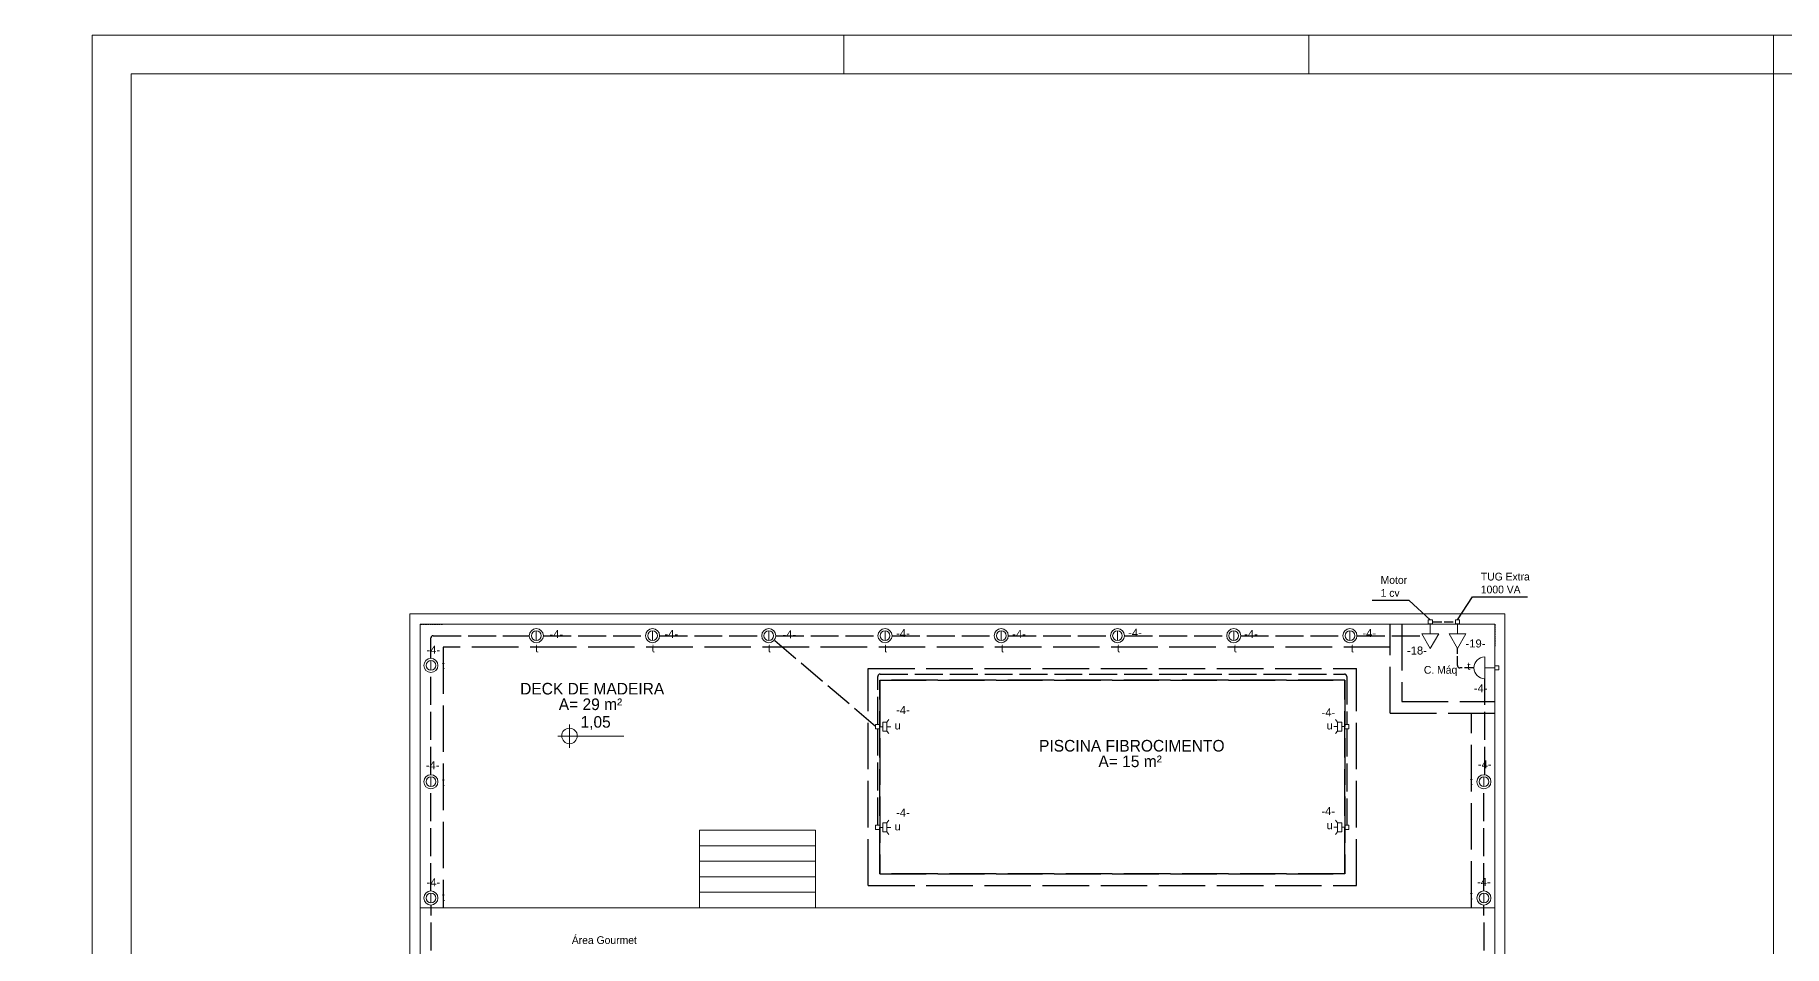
# Model space of a CAD drawing. Header units: millimetres. Extents: x -3501 to 2443, y -1417 to 2787.
# Drawn here: x -3501 to -1244, y 1612 to 2787 of the extents above; entities that cross this region are included whole.
import ezdxf

# ---------------------------------------------------------------- set-up
doc = ezdxf.new("R2010")
doc.units = ezdxf.units.MM
doc.linetypes.add('ACAD_ISO02W100', pattern=[15, 12, -3])
doc.linetypes.add('HIDDEN', pattern=[0.375, 0.25, -0.125])
for name, color, linetype, lineweight in [('Cortes', 7, 'HIDDEN', 30), ('EL-ELETRODUTOS-ALV', 5, 'Continuous', 30), ('EL-SIMB-P-CIRC', 1, 'Continuous', 20), ('Eletroduto', 160, 'Continuous', 30), ('Pontos Elétricos', 1, 'Continuous', 20), ('TXT e CIRCUITOS', 7, 'Continuous', 30)]:
    doc.layers.add(name, color=color, linetype=linetype, lineweight=lineweight)
doc.layers.add('Line', color=7, linetype='Continuous', plot=False)
doc.layers.add('PDF_Geometry', color=7, linetype='Continuous')
doc.layers.add('Texto', color=7, linetype='Continuous')
doc.styles.add('PDF Bahnschrift', font='bahnschrift.ttf')
doc.styles.add('txt 2mm', font='arial.ttf', dxfattribs={"height": 100})

# ---------------------------------------------------------------- blocks, each defined once
blk = doc.blocks.new('lumina subaquatica 12v')
at = {"layer": 'EL-SIMB-P-CIRC'}
for p, q in [((138139, 43762), (138171, 43736)), ((138288, 43736), (138171, 43736)), ((138288, 43736), (138171, 43736)), ((138171, 43736), (138171, 43683)), ((138288, 43683), (138171, 43683)), ((138288, 43683), (138171, 43683)), ((138256, 43645), (138203, 43645)), ((138203, 43645), (138203, 43591)), ((138256, 43645), (138203, 43645)), ((138203, 43645), (138203, 43591)), ((138203, 43591), (138256, 43591)), ((138203, 43591), (138256, 43591)), ((138230, 43736), (138230, 43786)), ((138230, 43683), (138230, 43645)), ((138230, 43683), (138230, 43645)), ((138256, 43591), (138256, 43645)), ((138256, 43591), (138256, 43645)), ((138320, 43762), (138288, 43736)), ((138288, 43736), (138288, 43683))]:
    blk.add_line(p, q, dxfattribs=at)
blk = doc.blocks.new('splot')
at = {"layer": 'EL-SIMB-P-CIRC', "ltscale": 3}
blk.add_line((132640, 68732.5), (132640, 68607.5), dxfattribs=at)
blk.add_circle((132640, 68670), 90.6, dxfattribs=at)
at = {"layer": 'EL-SIMB-P-CIRC', "color": 1}
blk.add_circle((132640, 68670), 62.5, dxfattribs=at)
blk = doc.blocks.new('spot')
at = {"layer": 'EL-SIMB-P-CIRC'}
blk.add_blockref('splot', (0, 0), dxfattribs=at)
blk = doc.blocks.new('tom baixa')
at = {"layer": 'EL-SIMB-P-CIRC', "color": 1}
for p, q in [((138071, 40020), (138071, 40073)), ((138071, 40073), (138124, 40073)), ((138124, 40020), (138071, 40020)), ((138124, 40073), (138124, 40020)), ((138252, 40046), (138124, 40046)), ((138252, 40155), (138440, 40046)), ((138252, 39938), (138252, 40155)), ((138440, 40046), (138252, 39938))]:
    blk.add_line(p, q, dxfattribs=at)
blk = doc.blocks.new('caixa arandela')
at = {"layer": 'EL-SIMB-P-CIRC', "color": 1}
for p, q in [((137999, 42476), (137999, 42530)), ((137999, 42530), (138052, 42530)), ((138052, 42476), (137999, 42476)), ((138052, 42530), (138052, 42476)), ((138180, 42503), (138052, 42503)), ((138180, 42644), (138180, 42362))]:
    blk.add_line(p, q, dxfattribs=at)
blk.add_arc((138180, 42503), 141, 270, 90, dxfattribs=at)

msp = doc.modelspace()

# ---------------------------------------------------------------- linework, layer by layer
at = {"layer": 'Cortes', "linetype": 'HIDDEN'}
for p, q in [((-3003.9, 2027.3), (-2973.9, 2027.3)), ((-1617.1, 2027.3), (-1617.1, 1997.3))]:
    msp.add_line(p, q, dxfattribs=at)
at = {"layer": 'Cortes', "linetype": 'ACAD_ISO02W100', "ltscale": 5}
for p, q in [((-1752, 1912.3), (-1752, 2027.3)), ((-1737, 2027.3), (-1737, 1927.3)), ((-1752, 1997.3), (-2973.9, 1997.3)), ((-2973.9, 1997.3), (-2973.9, 1661.4)), ((-2425.6, 1690), (-2425.6, 1970)), ((-2425.6, 1970), (-1795.6, 1970)), ((-1795.6, 1690), (-1795.6, 1970)), ((-1737, 1927.3), (-1617.1, 1927.3)), ((-1752, 1912.3), (-1617.1, 1912.3)), ((-1647.1, 1661.4), (-1647.1, 1912.3)), ((-2425.6, 1690), (-1795.6, 1690))]:
    msp.add_line(p, q, dxfattribs=at)
for points in [[(-2410.6, 1705), (-2410.6, 1955), (-1810.6, 1955), (-1810.6, 1705)], [(-2410.6, 1705), (-1810.6, 1705), (-1810.6, 1955), (-2410.6, 1955)]]:
    msp.add_lwpolyline(points, close=True, dxfattribs=at)
at = {"layer": 'Eletroduto', "linetype": 'ACAD_ISO02W100', "ltscale": 3}
for points in [[(-2989.9, 1983.7), (-2989.9, 2009.3, -0.414214), (-2986.9, 2012.3), (-2863.4, 2012.3)], [(-2413.3, 1897.6), (-2413.3, 1959.6, -0.414214), (-2410.3, 1962.6), (-1811, 1962.6, -0.414214), (-1808, 1959.6), (-1808, 1897.6)]]:
    msp.add_lwpolyline(points, format="xyb", dxfattribs=at)
for points in [[(-2844.9, 2012.3), (-2713, 2012.3)], [(-2694.9, 2012.3), (-2563, 2012.3)], [(-2544.8, 2012.3), (-2413, 2012.3)], [(-2394.9, 2012.3), (-2263, 2012.3)], [(-2244.9, 2012.3), (-2113, 2012.3)], [(-2094.9, 2012.3), (-1963, 2012.3)], [(-1944.9, 2012.3), (-1813, 2012.3)], [(-1794.9, 2012.3), (-1709.8, 2012.3)], [(-2416, 1895), (-2547, 2006.5)], [(-2989.9, 1833), (-2989.9, 1964.9)], [(-1630, 1832.9), (-1629.9, 1956.7)], [(-2413.3, 1767.7), (-2413.3, 1892.3)], [(-1808, 1892.3), (-1808, 1767.7)], [(-2989.9, 1683), (-2989.9, 1814.9)], [(-1631, 1683), (-1631, 1814.9)], [(-2989.6, 1471.2), (-2989.8, 1664.9)], [(-1630, 1471.3), (-1631, 1664.9)]]:
    msp.add_lwpolyline(points, dxfattribs=at)
at = {"layer": 'Eletroduto', "linetype": 'ACAD_ISO02W100'}
msp.add_lwpolyline([(-1697.5, 2030), (-1667.9, 2030)], dxfattribs=at)
msp.add_lwpolyline([(-1644, 1970.8), (-1662.2, 1970.8, -0.414214), (-1665.2, 1973.8), (-1665.2, 1995.8)], format="xyb", dxfattribs=at)
at = {"layer": 'Line'}
msp.add_line((-2410.6, 1705), (-2410.6, 1765), dxfattribs=at)
at = {"layer": 'PDF_Geometry', "lineweight": 18}
for p, q in [((-3003.9, 2027.3), (-3003.9, 1661.4)), ((-3003.9, 448.9), (-3003.9, 2027.3)), ((-3003.9, 2027.3), (-1617.1, 2027.3)), ((-1617.1, 1661.4), (-1617.1, 2027.3)), ((-1617.1, 2027.3), (-1617.1, -466)), ((-2643.5, 1661.4), (-2643.5, 1761.5)), ((-2643.5, 1761.5), (-2493.5, 1761.5)), ((-2643.5, 1676.4), (-2643.5, 1761.5)), ((-2643.5, 1761.5), (-2493.5, 1761.5)), ((-2493.5, 1761.5), (-2643.5, 1761.5)), ((-2643.5, 1761.5), (-2643.5, 1741.4)), ((-2493.5, 1761.5), (-2493.5, 1661.4)), ((-2493.5, 1761.5), (-2493.5, 1676.4)), ((-2493.5, 1741.4), (-2493.5, 1761.5)), ((-2493.5, 1741.4), (-2643.5, 1741.4)), ((-2643.5, 1741.4), (-2643.5, 1721.5)), ((-2493.5, 1741.4), (-2643.5, 1741.4)), ((-2643.5, 1741.4), (-2493.5, 1741.4)), ((-2493.5, 1721.5), (-2493.5, 1741.4)), ((-2493.5, 1721.5), (-2643.5, 1721.5)), ((-2643.5, 1721.5), (-2643.5, 1701.4)), ((-2493.5, 1721.5), (-2643.5, 1721.5)), ((-2643.5, 1721.5), (-2493.5, 1721.5)), ((-2493.5, 1701.4), (-2493.5, 1721.5)), ((-2493.5, 1701.4), (-2643.5, 1701.4)), ((-2643.5, 1701.4), (-2643.5, 1681.5)), ((-2493.5, 1701.4), (-2643.5, 1701.4)), ((-2643.5, 1701.4), (-2493.5, 1701.4)), ((-2493.5, 1681.5), (-2493.5, 1701.4)), ((-2493.5, 1681.5), (-2643.5, 1681.5)), ((-2643.5, 1681.5), (-2493.5, 1681.5)), ((-2493.5, 1681.5), (-2643.5, 1681.5)), ((-2643.5, 1681.5), (-2643.5, 1661.4)), ((-2643.5, 1661.4), (-2643.5, 1676.4)), ((-2493.5, 1661.4), (-2493.5, 1681.5)), ((-2493.5, 1676.4), (-2493.5, 1661.4)), ((-3003.9, 1661.4), (-2560.6, 1661.4)), ((-1617.1, 1661.4), (-3003.9, 1661.4)), ((-3003.9, 1661.4), (-2560.6, 1661.4)), ((-2560.6, 1661.4), (-2410.5, 1661.4)), ((-2410.5, 1661.4), (-1617.1, 1661.4)), ((-1617.1, -153), (-1617.1, 1661.4))]:
    msp.add_line(p, q, dxfattribs=at)
at = {"layer": 'PDF_Geometry', "lineweight": 9}
for points in [[(-3427, 2787.1), (2442.6, 2787.1), (2442.6, -1417.3), (-3500.9, -1417.3)], [(-2457.1, 2737.2), (-2457.1, 2787.1)], [(-1857.1, 2737.2), (-1857.1, 2787.1)], [(-1257.1, 2737.2), (-1257.1, 2787.1)]]:
    msp.add_lwpolyline(points, dxfattribs=at)
at = {"layer": 'PDF_Geometry', "lineweight": 20}
for points in [[(-3427, 2787.1), (-3427, 67.5)], [(2442.6, -1367.4), (-3376.9, -1367.4), (-3376.9, 2737.2), (2392.7, 2737.2), (2392.7, -1367.4)]]:
    msp.add_lwpolyline(points, dxfattribs=at)
at = {"layer": 'PDF_Geometry', "lineweight": 18}
for points in [[(-1257.1, 2737.2), (-1257.1, -1367.4)], [(-3017.1, 2040.4), (-1604.2, 2040.4), (-3017.1, 2040.4)], [(-1604.2, 2040.4), (-1604.2, 2027.3), (-1604.2, 2040.4)], [(-3017.1, 2027.3), (-3017.1, 448.9), (-3017.1, 2027.3)]]:
    msp.add_lwpolyline(points, dxfattribs=at)
for points in [[(-3017.1, 2027.3), (-3017.1, 2040.4)], [(-1604.2, 2027.3), (-1604.2, -153)]]:
    msp.add_lwpolyline(points, close=True, dxfattribs=at)
at = {"layer": 'Texto', "lineweight": 9}
for points in [[(-2811.1, 1867.7), (-2811.1, 1897.8)], [(-2826.2, 1882.8), (-2741.1, 1882.8)]]:
    msp.add_lwpolyline(points, dxfattribs=at)
for centre, radius, start, end in [((-2811.2, 1883), 9.94, 89.9335, 180.0665), ((-2811.3, 1883.1), 10.3, 270.7811, 359.2189)]:
    msp.add_arc(centre, radius, start, end, dxfattribs=at)
for points in [[(-2811.1, 1872.8), (-2816.6, 1872.8), (-2821.1, 1877.5), (-2821.1, 1883)], [(-2811.1, 1892.9), (-2805.6, 1892.9), (-2801, 1888.5), (-2801, 1883)]]:
    msp.add_open_spline(points, degree=3, dxfattribs=at)
at = {"layer": 'TXT e CIRCUITOS'}
for p, q in [((-1727.4, 2057.8), (-1775.4, 2057.8)), ((-1700.2, 2032.6), (-1727.4, 2057.8)), ((-1665.2, 2032.6), (-1645.9, 2062.3)), ((-1645.9, 2062.3), (-1574.8, 2062.3)), ((-1737, 2027.3), (-1737, 2012.3))]:
    msp.add_line(p, q, dxfattribs=at)

# ---------------------------------------------------------------- block references
at = {"layer": 'EL-ELETRODUTOS-ALV', "ltscale": 3, "xscale": 0.1, "yscale": 0.1, "zscale": 0.1, "rotation": 270}
for p in [(-5704.8, 15839.8), (-5669.8, 15839.8)]:
    msp.add_blockref('tom baixa', p, dxfattribs=at)
at = {"layer": 'EL-SIMB-P-CIRC', "ltscale": 3, "xscale": 0.1, "yscale": 0.1, "zscale": 0.1, "rotation": 180}
msp.add_blockref('caixa arandela', (12188.1, 6221.1), dxfattribs=at)
at = {"layer": 'Pontos Elétricos', "xscale": 0.1, "yscale": 0.1, "zscale": 0.1}
for p in [(-16117.9, -4854.7), (-15967.9, -4854.7), (-15817.9, -4854.7), (-15667.9, -4854.7), (-15517.9, -4854.7), (-15367.9, -4854.7), (-15217.9, -4854.7), (-15067.9, -4854.7), (-16253.9, -4893.1), (-16253.9, -5043.1), (-14895, -5043.1), (-16253.9, -5193.1), (-14895, -5193.1)]:
    msp.add_blockref('spot', p, dxfattribs=at)
at = {"layer": 'Pontos Elétricos', "ltscale": 3, "xscale": 0.1, "yscale": 0.1, "zscale": 0.1}
for p, rotation in [((-6775.1, 15717.9), 270), ((2553.8, -11928), 89.99999999999999), ((-6775.1, 15588), 270), ((2553.8, -12057.9), 89.99999999999999)]:
    msp.add_blockref('lumina subaquatica 12v', p, dxfattribs=dict(at, rotation=rotation))

# ---------------------------------------------------------------- texts
at = {"layer": 'Texto', "char_height": 10, "width": 69.412, "attachment_point": 4, "style": 'PDF Bahnschrift'}
for s, insert in [('Motor \\P1 cv', (-1764.3, 2075.7)), ('TUG Extra 1000 VA', (-1635, 2080.1))]:
    msp.add_mtext(s, dxfattribs=dict(at, insert=insert))
at = {"layer": 'Texto', "attachment_point": 4, "style": 'PDF Bahnschrift'}
for s, insert, char_height in [('C. Máq', (-1708.5, 1966.7), 10), ('DECK DE MADEIRA', (-2874.8, 1943.8), 14.986), ('A= 29 m²', (-2824.9, 1923.7), 14.99), ('1,05', (-2796.7, 1899.7), 14.9), ('PISCINA FIBROCIMENTO', (-2205.1, 1870.2), 14.986), ('A= 15 m²', (-2128.5, 1850.1), 14.99), ('Área Gourmet', (-2808.1, 1619.5), 10)]:
    msp.add_mtext(s, dxfattribs=dict(at, insert=insert, char_height=char_height))
at = {"layer": 'TXT e CIRCUITOS', "ltscale": 3, "attachment_point": 1, "style": 'txt 2mm'}
for s, insert, char_height in [('-4-', (-2836.9, 2019.5), 10.33), ('-4-', (-2688.6, 2019.7), 10.33), ('-4-', (-2536.3, 2019.1), 10.33), ('-4-', (-2389.6, 2020.7), 10.33), ('-4-', (-2239.7, 2019.7), 10.33), ('-4-', (-2090.1, 2021.2), 10.33), ('-4-', (-1940.5, 2019.6), 10.33), ('-4-', (-1787.9, 2020.8), 10.33), ('-4-', (-2995.6, 1999.2), 10.33), ('t', (-2855.4, 2001.1), 10.3), ('t', (-2705.1, 2001.1), 10.3), ('t', (-2555.2, 2001.1), 10.3), ('t', (-2405.1, 2001.1), 10.3), ('t', (-2254.5, 2001.1), 10.3), ('t', (-2104.7, 2001.1), 10.3), ('t', (-1954.1, 2001.1), 10.3), ('t', (-1802.9, 2001.1), 10.3), ('-18-', (-1730.3, 1998.3), 10.33), ('-19-', (-1654.7, 2007.4), 10.33), ('t', (-2976, 1979.6), 10.3), ('t', (-1652.5, 1978.3), 10.3), ('-4-', (-1644, 1949.7), 10.33), ('-4-', (-2389.6, 1921.6), 10.33), ('u', (-2391.6, 1901.6), 10.3), ('-4-', (-1840.5, 1918.5), 10.33), ('u', (-1834.1, 1901.6), 10.3), ('-4-', (-1638.8, 1851.5), 10.33), ('-4-', (-2996.6, 1850.4), 10.33), ('t', (-2976, 1829), 10.3), ('t', (-1649.3, 1830), 10.3), ('-4-', (-2389.6, 1789.2), 10.33), ('-4-', (-1840.8, 1791.1), 10.33), ('u', (-2391.6, 1771.5), 10.3), ('u', (-1834.1, 1773), 10.3), ('-4-', (-2995.5, 1699.3), 10.33), ('-4-', (-1639.9, 1699.9), 10.33), ('t', (-2976, 1680.5), 10.3), ('t', (-1649.3, 1682.4), 10.3)]:
    msp.add_mtext_dynamic_manual_height_columns(s, width=19.611, gutter_width=51.6, heights=[0], dxfattribs=dict(at, insert=insert, char_height=char_height))

doc.saveas('drawing.dxf')
